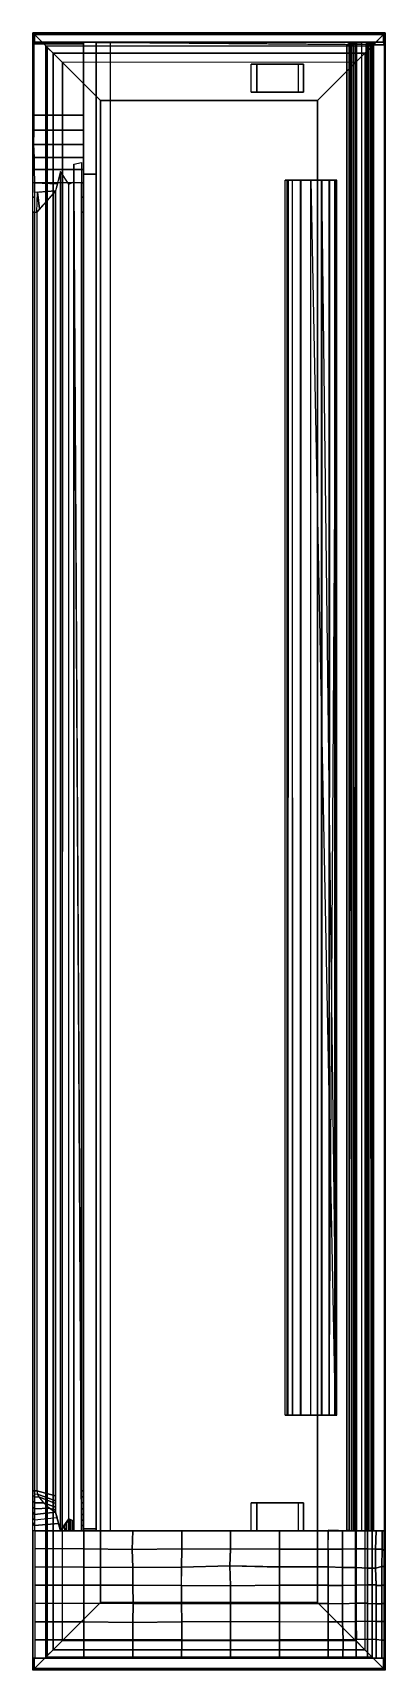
# Model space of a CAD drawing. Header units: millimetres. Extents: x -71 to 17, y -206 to 206.
import ezdxf

# ---------------------------------------------------------------- set-up
doc = ezdxf.new("R2010")
doc.units = ezdxf.units.MM
doc.layers.add('3D', color=1, linetype='Continuous')

msp = doc.modelspace()

# ---------------------------------------------------------------- linework, layer by layer
at = {"layer": '3D'}
for p, q in [((-71.33, 167.95, 36.5), (-71.33, 171.2, 36.5)), ((-70.93, 171.2, 59.26), (-70.9, 167.95, 61.08)), ((-70.9, 167.88, 61.11), (-71.33, 167.95, 36.5))]:
    msp.add_line(p, q, dxfattribs=at)
for points in [[(-71.33, -205.53, 36.5), (-71.33, 205.53, 36.5), (-68.06, 202.26, 17.95), (-68.06, -202.26, 17.95)], [(-68.06, 202.26, 17.95), (13.9, 202.26, 17.95), (17.17, 205.53, 36.5), (-71.33, 205.53, 36.5)], [(-71.33, 205.53, 36.51), (17.17, 205.53, 36.51), (16.74, 205.1, 61.31), (-70.9, 205.1, 61.31)], [(-71.04, 184.84, 53.21), (-71.33, 186.33, 36.5), (-71.33, 205.53, 36.51), (-71.04, 205.24, 53.25)], [(-70.9, 205.1, 61.31), (-70.9, 203.2, 61.31), (-71.04, 202.78, 53.21), (-71.04, 205.24, 53.25)], [(-71.04, 202.78, 53.21), (-70.9, 203.2, 61.31), (-58.6, 203.2, 61.31), (-58.6, 202.78, 53.21)], [(-71.04, 202.78, 53.21), (-58.6, 202.78, 53.21), (-58.6, 184.84, 53.21), (-71.04, 184.84, 53.21)], [(-70.89, 203.2, 61.31), (-70.89, 205.1, 61.34), (16.74, 205.1, 61.31), (16.74, 203.2, 61.31)], [(-68.06, 202.26, 17.95), (-67.74, 201.83, 16.14), (-67.74, -201.83, 16.14), (-68.06, -202.26, 17.95)], [(13.9, 202.26, 17.95), (12.07, 200.43, 12.96), (-66.22, 200.43, 12.96), (-68.06, 202.26, 17.95)], [(-67.74, 201.83, 16.14), (-66.22, 200.43, 12.96), (-66.22, -200.43, 12.96), (-67.74, -201.83, 16.14)], [(-58.6, 202.78, 53.21), (-58.6, 203.2, 61.31), (-58.6, 184.47, 61.31), (-58.6, 184.84, 53.21)], [(-55.37, 170, 61.31), (-58.6, 170, 61.31), (-58.6, 203.2, 61.31), (-55.37, 203.2, 61.31)], [(-58.6, -170, 63.31), (-58.6, -170, 61.31), (-58.6, 203.2, 61.31), (-58.6, 203.16, 60.46)], [(-58.6, -170.5, 59.72), (-58.6, -170.5, 61.31), (-58.6, 203.2, 61.31), (-58.6, 202.78, 53.21)], [(-55.37, 203.09, 59.31), (-55.37, 203.2, 61.31), (-55.37, -170.5, 61.31), (-55.37, -170.5, 59.31)], [(-55.37, 203.09, 59.31), (-55.37, 203.2, 61.31), (-51.88, 203.2, 61.31), (-51.88, 203.09, 59.31)], [(-51.88, -170.5, 59.31), (-55.37, -170.5, 59.31), (-55.37, 203.09, 59.31), (-51.88, 203.09, 59.31)], [(-51.88, 203.09, 59.31), (-51.88, 203.2, 61.31), (16.74, 203.2, 61.31), (16.97, 202.48, 48)], [(7.55, 202.51, 48.18), (-51.88, 203.09, 59.31), (-51.88, -170.5, 59.31), (7.55, -170.5, 48.18)], [(-51.88, 203.09, 59.31), (7.66, 202.58, 49.53), (7.55, 202.51, 48.18), (-51.88, 203.09, 59.31)], [(8.18, -170.5, 54.72), (7.55, -170.5, 48.18), (7.55, 202.51, 48.18), (8.12, 202.88, 55.3)], [(9.2, 202.53, 48.61), (7.55, 202.51, 48.18), (7.55, -170.5, 48.18), (9.2, -170.5, 48.61)], [(8.7, -170.5, 57.09), (8.12, -170.5, 55.3), (8.12, 202.88, 55.3), (8.72, 202.98, 57.12)], [(8.12, 202.88, 55.3), (8.61, 202.8, 53.64), (8.12, -170.5, 55.3), (8.12, 202.88, 55.3)], [(8.12, -170.5, 55.3), (8.18, -170.5, 54.72), (8.31, 202.85, 54.66), (8.12, 202.88, 55.3)], [(8.61, 202.8, 53.64), (9.92, 202.74, 52.52), (9.92, -170.5, 52.52), (8.18, -170.5, 54.72)], [(9.67, 203.02, 57.95), (8.72, 202.98, 57.12), (8.7, -170.5, 57.09), (9.64, -170.5, 57.94)], [(9.92, 202.61, 50.15), (9.2, 202.53, 48.61), (9.2, -170.5, 48.61), (9.92, -170.5, 50.15)], [(11.17, -170.5, 58.35), (9.64, -170.5, 57.94), (9.67, 203.02, 57.95), (11.17, 203.01, 58.35)], [(9.92, -170.5, 52.52), (9.92, -170.5, 50.15), (9.92, 202.61, 50.15), (9.92, 202.74, 52.52)], [(12.67, 203.02, 57.95), (11.17, 203.04, 58.35), (11.17, -170.5, 58.35), (12.71, -170.5, 57.93)], [(13.58, 201.83, 16.14), (12.07, 200.43, 12.96), (12.07, -200.43, 12.96), (13.9, -202.26, 17.95)], [(12.9, -170.5, 52.79), (12.42, -170.5, 52.52), (12.42, 202.74, 52.52), (12.9, 202.74, 52.79)], [(12.42, 202.74, 52.52), (12.42, 202.5, 48), (12.42, -170.5, 48), (12.42, -170.5, 52.52)], [(16.97, 202.48, 48), (12.42, 202.48, 48), (12.54, 202.52, 48.73), (16.97, 202.48, 48)], [(16.97, 202.48, 48), (12.42, 202.48, 48), (12.42, -170.5, 48), (16.97, -170.5, 48)], [(13.8, -170.5, 56.85), (12.71, -170.5, 57.93), (12.67, 203.02, 57.95), (13.6, 203.03, 57.15)], [(13.35, 202.77, 53.17), (12.9, 202.74, 52.79), (12.9, -170.5, 52.79), (13.35, -170.5, 53.16)], [(13.73, -170.5, 53.64), (13.35, -170.5, 53.16), (13.35, 202.77, 53.17), (13.73, 202.77, 53.64)], [(17.17, -205.53, 36.5), (17.17, 205.53, 36.5), (13.58, 201.83, 16.14), (13.9, -202.26, 17.95)], [(13.6, 202.98, 57.15), (14.22, 202.98, 55.3), (14.22, -170.5, 55.3), (13.8, -170.5, 56.85)], [(13.99, 202.82, 54.15), (13.73, 202.8, 53.64), (13.73, -170.5, 53.64), (14.01, -170.5, 54.18)], [(14.16, -170.5, 54.69), (14.01, -170.5, 54.18), (13.99, 202.82, 54.15), (14.16, 202.85, 54.69)], [(14.22, 202.98, 55.3), (14.16, 202.85, 54.69), (14.16, -170.5, 54.69), (14.22, -170.5, 55.3)], [(17.17, 201.85, 36.5), (16.74, 203.2, 61.31), (16.74, 205.1, 61.31), (17.17, 205.53, 36.51)], [(16.97, -170.5, 48), (16.97, 202.5, 48), (17.17, 201.85, 36.5), (17.17, -170.5, 36.5)], [(-66.22, 200.43, 12.96), (-63.91, 198.11, 9.95), (-63.91, -198.11, 9.95), (-66.22, -200.43, 12.96)], [(12.07, 200.43, 12.96), (9.74, 198.1, 9.95), (-63.91, 198.11, 9.95), (-66.22, 200.43, 12.96)], [(0.17, 188.5, 1.5), (9.74, 198.1, 9.95), (-63.91, 198.11, 9.95), (-54.33, 188.5, 1.5)], [(-54.33, 188.5, 1.5), (-63.9, 198.1, 9.95), (-63.91, -198.11, 9.95), (-54.33, -188.5, 1.5)], [(-16.49, 197.62, 52.68), (-15.11, 197.62, 60.05), (-15.11, 190.62, 60.05), (-16.49, 190.62, 52.68)], [(-3.32, 197.62, 57.85), (-15.11, 197.62, 60.05), (-16.49, 197.62, 52.68), (-4.7, 197.62, 50.47)], [(-15.11, 190.62, 60.05), (-15.11, 197.62, 60.05), (-3.32, 197.62, 57.85), (-3.32, 190.62, 57.85)], [(-4.7, 190.62, 50.47), (-3.32, 190.62, 57.85), (-3.32, 197.62, 57.85), (-4.7, 197.62, 50.47)], [(9.74, 198.1, 9.95), (0.17, 188.5, 1.5), (0.17, -188.5, 1.5), (9.74, -198.1, 9.95)], [(12.07, -200.43, 12.96), (9.75, -198.11, 9.95), (9.75, 198.11, 9.95), (12.07, 200.43, 12.96)], [(-16.49, 190.62, 52.68), (-15.11, 190.62, 60.05), (-3.32, 190.62, 57.85), (-4.7, 190.62, 50.47)], [(-71.04, 184.84, 53.21), (-71.03, 181.09, 53.73), (-71.33, 181.28, 36.5), (-71.33, 186.33, 36.5)], [(0.17, 188.5, 1.5), (-54.33, 188.5, 1.5), (-54.33, -188.5, 1.5), (0.17, -188.5, 1.5)], [(-71.03, 181.09, 53.73), (-71.11, 177.51, 54.98), (-71.33, 177.51, 36.5), (-71.33, 181.28, 36.5)], [(-71.03, 181.09, 53.73), (-71.11, 181.29, 53.68), (-71.11, 181.29, 53.68)], [(-71.03, 181.09, 53.73), (-58.6, 181.07, 53.74), (-58.6, 177.49, 54.99), (-71.11, 177.51, 54.98)], [(-71.04, 184.84, 53.21), (-58.6, 184.84, 53.21), (-58.6, 181.07, 53.74), (-71.03, 181.09, 53.73)], [(-71.11, 177.51, 54.98), (-70.97, 174.21, 56.91), (-71.33, 174.21, 36.5), (-71.33, 177.51, 36.5)], [(-71.11, 177.51, 54.98), (-58.6, 177.49, 54.99), (-58.6, 174.2, 56.92), (-70.97, 174.21, 56.91)], [(-70.97, 174.21, 56.91), (-70.93, 171.2, 59.26), (-71.33, 171.2, 36.5), (-71.33, 174.21, 36.5)], [(-58.6, 174.2, 56.92), (-58.6, 171.2, 59.26), (-70.93, 171.2, 59.26), (-70.97, 174.21, 56.91)], [(-61.01, 172.52, 58.27), (-59.05, 172.95, 57.9), (-59.05, -170.5, 57.9), (-61.01, -170.5, 58.27)], [(-71.33, 171.2, 36.5), (-70.93, 171.2, 59.26), (-70.9, 167.89, 61.11), (-71.33, 167.89, 36.5)], [(-70.93, 171.2, 59.26), (-58.6, 171.2, 59.26), (-58.6, 167.87, 61.11), (-70.9, 167.88, 61.11)], [(-64.33, 170.69, 59.6), (-65.61, 165.85, 61.87), (-65.61, -165.85, 61.87), (-64.33, -170.5, 59.6)], [(-62.31, 167.54, 61.26), (-64.33, 170.69, 59.6), (-64.33, -170.5, 59.6), (-62.31, -167.54, 61.26)], [(-61.01, 172.52, 58.27), (-61.01, 168.1, 61.01), (-59.05, -170.13, 59.94), (-59.05, -170.13, 57.9)], [(-61.01, 172.52, 58.27), (-61.01, 168.1, 61.01), (-61.01, -168.1, 61.01), (-61.01, -168.1, 58.27)], [(-55.37, -170, 63.31), (-58.6, -170, 63.31), (-58.6, 170, 63.31), (-55.37, 170, 63.31)], [(-55.37, 170, 61.31), (-55.37, 170, 63.31), (-58.6, 170, 63.31), (-58.6, 170, 61.31)], [(-58.6, 170, 61.31), (-58.6, 170, 63.31), (-58.6, -170, 63.31), (-58.6, -170, 61.31)], [(-55.37, -170, 61.31), (-55.37, -170, 63.31), (-55.37, 170, 63.31), (-55.37, 170, 61.31)], [(-55.37, 170, 61.31), (-55.37, 170, 63.31), (-55.37, -170, 63.31), (-55.37, -170, 61.31)], [(-70.9, 167.88, 61.11), (-70.88, 164.22, 62.3), (-71.33, 164.22, 36.5), (-71.33, 167.95, 36.51)], [(-65.15, 167.58, 61.06), (-65.61, 165.85, 61.87), (-70.88, 165.42, 62), (-70.9, 167.88, 61.11)], [(-70.34, 160.5, 62.76), (-70.15, 165.48, 61.98), (-70.88, 165.42, 62), (-70.88, 160.5, 62.76)], [(-65.61, 165.85, 61.87), (-70.34, 160.5, 62.76), (-70.34, -160.5, 62.76), (-65.61, -161.74, 61.87)], [(-70.15, 165.48, 61.98), (-69.62, 161.32, 62.62), (-70.34, 160.5, 62.76), (-70.15, 165.48, 61.98)], [(-70.15, 165.48, 61.98), (-67.72, 165.68, 61.92), (-67.72, 163.46, 62.27), (-69.62, 161.32, 62.62)], [(-65.62, 165.85, 61.87), (-67.72, 163.46, 62.27), (-67.72, 165.68, 61.92), (-65.61, 165.85, 61.87)], [(-61.01, -168.1, 61.01), (-62.31, -167.54, 61.26), (-62.31, 167.54, 61.26), (-61.01, 168.1, 61.01)], [(-59.06, 167.87, 61.11), (-58.6, 167.87, 61.11), (-58.6, 164.29, 62.29), (-59.05, 164.29, 62.29)], [(-59.05, 160.5, 62.76), (-59.05, 166.26, 57.9), (-59.05, -160.45, 57.9), (-59.05, -160.5, 62.76)], [(-7.57, -141.5, 58.77), (-7.99, -141.5, 56.49), (-7.99, 168.5, 56.49), (-7.56, 168.5, 58.81)], [(-7.99, 168.5, 56.49), (-7.24, 168.5, 53.47), (-7.29, -141.5, 53.55), (-7.99, -141.5, 56.49)], [(-7.24, 168.5, 53.47), (-7.99, 168.5, 56.49), (-7.56, 168.5, 58.81), (-6.08, 168.5, 61.08)], [(-6.08, 168.5, 61.08), (-7.56, 168.5, 58.81), (-7.57, -141.5, 58.77), (-6.07, -141.5, 61.09)], [(-7.29, -141.5, 53.55), (-6.1, -141.5, 51.91), (-6.1, 168.5, 51.91), (-7.24, 168.5, 53.47)], [(-4.2, 168.54, 62.39), (-6.08, 168.5, 61.08), (-7.24, 168.5, 53.47), (-6.1, 168.5, 51.91)], [(-6.1, 168.5, 51.91), (-4.06, 168.5, 50.52), (-4.06, -141.5, 50.52), (-6.1, -141.5, 51.91)], [(-1.49, 168.5, 62.99), (-4.2, 168.5, 62.39), (-6.1, 168.5, 51.91), (-4.06, 168.5, 50.52)], [(-4.21, -141.5, 62.39), (-6.07, -141.5, 61.09), (-6.08, 168.5, 61.08), (-4.2, 168.5, 62.39)], [(-1.49, 168.5, 62.99), (-4.2, 168.5, 62.39), (-4.21, -141.5, 62.39), (-1.49, -141.5, 62.99)], [(-4.06, -141.5, 50.52), (-1.49, -141.5, 49.99), (-1.49, 168.5, 49.99), (-4.06, 168.5, 50.52)], [(1.19, 168.5, 62.41), (-1.49, 168.5, 49.99), (-4.06, 168.5, 50.52), (-1.49, 168.5, 62.99)], [(1.19, -141.5, 62.41), (-1.49, -141.5, 62.99), (-1.49, 168.5, 62.99), (1.19, 168.5, 62.41)], [(-1.49, 168.5, 49.99), (1.26, 168.5, 50.59), (1.26, -141.5, 50.59), (-1.49, -141.5, 49.99)], [(4.56, -141.5, 58.87), (5.01, -141.5, 56.49), (1.26, 168.5, 50.59), (-1.49, 168.5, 49.99)], [(-1.49, 168.5, 49.99), (1.19, 168.5, 62.41), (3.14, 168.5, 61.05), (1.26, 168.5, 50.59)], [(3.11, -141.5, 61.08), (1.19, -141.5, 62.41), (1.19, 168.5, 62.41), (3.14, 168.5, 61.05)], [(3.11, -141.5, 61.08), (1.19, -141.5, 62.41), (1.19, 168.5, 62.41), (3.14, 168.5, 61.05)], [(1.26, -141.5, 50.59), (3.11, -141.5, 51.89), (3.11, 168.5, 51.89), (1.26, 168.5, 50.59)], [(4.57, 168.5, 58.86), (3.14, 168.5, 61.05), (1.26, 168.5, 50.59), (3.11, 168.5, 51.89)], [(4.45, 168.5, 53.85), (5.01, 168.54, 56.49), (4.57, 168.5, 58.86), (3.11, 168.5, 51.89)], [(3.11, 168.5, 51.89), (4.45, 168.5, 53.85), (4.45, -141.5, 53.85), (3.11, -141.5, 51.89)], [(5.01, 168.5, 56.49), (4.57, 168.5, 58.86), (4.56, -141.5, 58.87), (3.11, -141.5, 61.08)], [(4.57, 168.5, 58.86), (3.14, 168.5, 61.05), (3.11, -141.5, 61.08), (4.56, -141.5, 58.87)], [(4.45, -141.5, 53.85), (5.01, -141.5, 56.49), (5.01, 168.5, 56.49), (4.45, 168.5, 53.85)], [(-70.88, 164.22, 62.3), (-70.88, 160.5, 62.76), (-71.33, 160.5, 36.5), (-71.33, 164.22, 36.5)], [(-71.33, 160.5, 36.5), (-70.87, 160.5, 62.76), (-70.87, -160.5, 62.76), (-71.33, -160.5, 36.5)], [(-70.87, 160.5, 62.76), (-70.34, 160.5, 62.76), (-70.34, -160.5, 62.76), (-70.87, -160.5, 62.76)], [(-59.05, 164.29, 62.29), (-58.6, 164.29, 62.29), (-58.6, 160.5, 62.76), (-59.05, 160.5, 62.76)], [(-59.05, 160.5, 62.76), (-58.6, 160.5, 62.76), (-58.6, -160.5, 62.76), (-59.05, -160.5, 62.76)], [(-7.29, -141.5, 53.55), (-7.99, -141.5, 56.49), (-7.57, -141.5, 58.77), (-6.1, -141.5, 51.91)], [(-6.1, -141.5, 51.91), (-7.57, -141.5, 58.77), (-6.07, -141.5, 61.09), (-4.06, -141.5, 50.52)], [(-6.07, -141.5, 61.09), (-4.21, -141.5, 62.39), (-1.47, -141.5, 49.99), (-4.06, -141.5, 50.52)], [(-4.21, -141.5, 62.39), (-1.49, -141.5, 62.99), (1.26, -141.5, 50.59), (-1.49, -141.5, 49.99)], [(1.26, -141.5, 50.59), (-1.49, -141.5, 62.99), (1.19, -141.5, 62.41), (3.11, -141.5, 51.89)], [(1.19, -141.5, 62.41), (3.11, -141.5, 61.08), (4.45, -141.53, 53.85), (3.11, -141.53, 51.89)], [(4.45, -141.5, 53.85), (5.01, -141.5, 56.49), (3.11, -141.5, 61.08), (4.45, -141.5, 53.85)], [(5.01, -141.5, 56.49), (3.11, -141.5, 61.08), (4.56, -141.5, 58.87), (5.01, -141.5, 56.49)], [(3.11, -141.5, 61.08), (3.89, -141.5, 60.14), (3.97, -141.5, 59.78), (3.11, -141.5, 61.08)], [(3.89, -141.5, 60.14), (4.56, -141.5, 58.87), (3.97, -141.5, 59.78), (3.89, -141.5, 60.14)], [(4.56, -141.5, 58.87), (4.64, -141.5, 58.46), (4.79, -141.5, 58.18), (4.56, -141.5, 58.87)], [(4.95, -141.5, 57.39), (4.79, -141.5, 58.18), (4.64, -141.5, 58.46), (4.79, -141.5, 57.68)], [(5.01, -141.5, 56.49), (4.95, -141.5, 57.39), (4.79, -141.5, 57.68), (5.01, -141.5, 56.49)], [(-70.87, -160.5, 62.76), (-70.87, -162.02, 62.66), (-71.33, -161.58, 36.5), (-71.33, -160.5, 36.5)], [(-70.87, -162.02, 62.66), (-70.88, -163.54, 62.44), (-71.33, -163.08, 36.5), (-71.33, -161.58, 36.5)], [(-70.88, -163.54, 62.44), (-70.88, -165.05, 62.07), (-71.33, -164.62, 36.5), (-71.33, -163.08, 36.5)], [(-70.87, -162.02, 62.66), (-69.83, -162.01, 62.66), (-68.67, -163.52, 62.45), (-70.88, -163.54, 62.44)], [(-70.88, -163.54, 62.44), (-68.67, -163.52, 62.45), (-67.16, -164.82, 62.16), (-70.88, -165.05, 62.07)], [(-70.87, -160.5, 62.76), (-70.34, -160.5, 62.76), (-70.12, -161.37, 62.72), (-70.87, -161.39, 62.7)], [(-70.87, -161.39, 62.7), (-70.87, -162.02, 62.66), (-69.83, -162.01, 62.66), (-70.12, -161.37, 62.72)], [(-70.12, -161.37, 62.72), (-65.61, -162.99, 61.87), (-65.61, -161.74, 61.87), (-70.34, -160.5, 62.76)], [(-70.12, -161.37, 62.72), (-69.83, -162.01, 62.66), (-65.61, -163.68, 61.87), (-65.61, -162.99, 61.87)], [(-69.83, -162.01, 62.66), (-68.67, -163.52, 62.45), (-65.61, -164.62, 61.87), (-65.61, -163.68, 61.87)], [(-68.67, -163.52, 62.45), (-67.16, -164.82, 62.16), (-65.61, -165.26, 61.87), (-65.61, -164.62, 61.87)], [(-59.05, -162.01, 62.66), (-59.05, -163.51, 62.45), (-59.09, -163.53, 57.91), (-59.05, -162.01, 57.9)], [(-59.05, -163.51, 62.45), (-59.05, -164.98, 62.12), (-59.05, -164.98, 57.9), (-59.09, -163.53, 57.91)], [(-59.08, -160.5, 62.76), (-59.05, -162.01, 62.66), (-59.05, -162.01, 57.9), (-59.05, -160.45, 57.9)], [(-59.05, -160.5, 62.76), (-58.6, -160.5, 62.76), (-58.6, -162.01, 62.66), (-59.05, -162.01, 62.66)], [(-59.05, -162.01, 62.66), (-58.6, -162.01, 62.66), (-58.6, -163.51, 62.45), (-59.05, -163.51, 62.45)], [(-59.05, -163.51, 62.45), (-58.6, -163.51, 62.45), (-58.6, -164.98, 62.12), (-59.05, -164.98, 62.12)], [(-16.49, -163.5, 52.68), (-15.11, -163.5, 60.05), (-15.11, -170.5, 60.05), (-16.49, -170.5, 52.68)], [(-4.7, -163.5, 50.47), (-3.32, -163.5, 57.85), (-15.11, -163.5, 60.05), (-16.49, -163.5, 52.68)], [(-3.32, -163.5, 57.85), (-3.32, -170.5, 57.85), (-15.11, -170.5, 60.05), (-15.11, -163.5, 60.05)], [(-4.7, -170.5, 50.47), (-3.32, -170.5, 57.85), (-3.32, -163.5, 57.85), (-4.7, -163.5, 50.47)], [(-70.88, -165.05, 62.07), (-70.89, -166.41, 61.69), (-71.33, -165.91, 36.5), (-71.33, -164.62, 36.5)], [(-70.89, -166.41, 61.69), (-70.9, -167.85, 61.13), (-71.33, -167.44, 36.5), (-71.33, -165.91, 36.5)], [(-70.9, -167.85, 61.13), (-70.91, -169.18, 60.48), (-71.33, -168.51, 36.5), (-71.33, -167.44, 36.52)], [(-70.91, -169.18, 60.48), (-70.92, -170.5, 59.72), (-71.33, -170.5, 36.5), (-71.33, -168.51, 36.5)], [(-70.9, -167.85, 61.13), (-70.91, -169.18, 60.48), (-64.87, -168.68, 60.56), (-65.23, -167.31, 61.19)], [(-70.89, -166.41, 61.69), (-65.61, -165.85, 61.87), (-65.23, -167.31, 61.19), (-70.9, -167.85, 61.13)], [(-70.88, -165.05, 62.07), (-67.16, -164.82, 62.16), (-65.61, -165.85, 61.87), (-70.89, -166.41, 61.69)], [(-67.16, -164.82, 62.16), (-65.61, -165.26, 61.87), (-65.61, -165.85, 61.87), (-67.16, -164.82, 62.16)], [(-64.33, -170.5, 59.6), (-64.4, -170.5, 59.72), (-65.61, -165.85, 61.87), (-64.33, -170.49, 59.61)], [(-62.31, -167.54, 61.26), (-64.18, -170.5, 59.72), (-64.33, -170.49, 59.61), (-62.31, -167.54, 61.26)], [(-62.83, -170.5, 59.72), (-62.82, -168.49, 60.83), (-63.32, -169.01, 60.43), (-63.28, -170.5, 59.72)], [(-62.83, -170.5, 59.72), (-62.82, -168.49, 60.83), (-62.38, -167.68, 61.2), (-62.38, -170.5, 59.72)], [(-62.38, -167.68, 61.2), (-62.31, -167.54, 61.26), (-61.91, -167.72, 61.18), (-62.38, -167.68, 61.2)], [(-62.38, -170.5, 59.72), (-62.38, -167.68, 61.2), (-61.91, -167.72, 61.18), (-61.91, -170.5, 59.72)], [(-61.91, -170.5, 59.72), (-61.91, -167.72, 61.18), (-61.46, -167.91, 61.1), (-61.46, -170.5, 59.72)], [(-61.46, -170.5, 59.72), (-61.46, -167.91, 61.1), (-61.01, -168.1, 61.01), (-61.01, -170.5, 59.72)], [(-61.01, -170.5, 58.27), (-61.01, -170.5, 59.72), (-61.01, -168.1, 61.01), (-61.01, -168.1, 58.27)], [(-59.05, -164.98, 62.12), (-59.05, -166.42, 61.68), (-59.07, -166.45, 57.9), (-59.05, -164.98, 57.9)], [(-59.05, -166.42, 61.68), (-59.05, -167.83, 61.13), (-59.05, -167.83, 57.9), (-59.07, -166.45, 57.9)], [(-59.05, -164.98, 62.12), (-58.6, -164.98, 62.12), (-58.6, -166.42, 61.68), (-59.05, -166.42, 61.68)], [(-59.05, -166.42, 61.68), (-58.6, -166.42, 61.68), (-58.6, -167.83, 61.13), (-59.05, -167.83, 61.13)], [(-59.05, -167.83, 61.13), (-58.6, -167.83, 61.13), (-58.6, -169.19, 60.48), (-59.05, -169.19, 60.48)], [(-59.05, -167.83, 57.9), (-59.05, -167.83, 61.13), (-59.05, -169.19, 60.48), (-59.05, -169.19, 57.9)], [(-70.75, -170.5, 69.81), (-71.33, -170.5, 36.5), (-71.33, -202.5, 36.5), (-70.75, -202.5, 69.81)], [(-51.88, -170.5, 59.31), (-52.35, -170.5, 69.79), (-70.75, -170.5, 69.81), (-70.92, -170.5, 59.72)], [(-70.91, -169.18, 60.48), (-70.91, -170.5, 59.72), (-64.4, -170.5, 59.72), (-64.87, -168.68, 60.56)], [(-58.49, -170.5, 69.85), (-58.47, -175.05, 69.85), (-70.75, -174.96, 69.81), (-70.75, -170.5, 69.81)], [(-64.18, -170.5, 59.72), (-63.28, -170.5, 59.72), (-63.32, -169.02, 60.43), (-64.18, -170.5, 59.72)], [(-59.05, -169.19, 60.48), (-58.6, -169.19, 60.48), (-58.6, -170.5, 59.72), (-59.05, -170.5, 59.72)], [(-59.05, -169.19, 57.9), (-59.05, -169.19, 60.48), (-59.05, -170.13, 59.94), (-59.05, -170.13, 57.9)], [(-59.05, -170.13, 57.9), (-59.05, -170.13, 59.94), (-59.05, -170.5, 59.72), (-59.05, -170.5, 57.9)], [(-55.37, -170.5, 61.31), (-58.6, -170.5, 61.31), (-58.6, -170, 61.31), (-55.37, -170, 61.31)], [(-46.22, -170.5, 69.74), (-46.33, -175.2, 69.68), (-58.47, -175.05, 69.85), (-58.49, -170.5, 69.85)], [(-51.88, -170.5, 59.31), (-52.35, -170.5, 69.79), (2.85, -170.5, 67.79), (4.39, -170.5, 48.77)], [(-33.93, -170.5, 69.48), (-33.93, -175.02, 69.5), (-46.33, -175.2, 69.68), (-46.22, -170.5, 69.74)], [(-21.67, -170.51, 69.04), (-21.67, -175.11, 69.04), (-33.93, -175.02, 69.5), (-33.94, -170.5, 69.48)], [(-9.41, -170.5, 68.5), (-9.41, -175.1, 68.5), (-21.67, -175.1, 69.04), (-21.68, -170.5, 69.07)], [(2.85, -170.5, 67.79), (-9.41, -170.5, 68.5), (-9.42, -170.5, 68.24), (2.85, -170.38, 67.79)], [(2.85, -170.5, 67.79), (2.77, -175.1, 67.81), (-9.41, -175.1, 68.5), (-9.41, -170.5, 68.5)], [(8.7, -170.5, 57.09), (8.12, -170.51, 55.3), (2.85, -170.38, 67.79), (6.47, -170.5, 67.11)], [(4.39, -170.5, 48.77), (2.85, -170.5, 67.79), (7.5, -170.49, 56.77), (4.39, -170.5, 48.77)], [(6.47, -170.5, 67.11), (6.45, -175.16, 67.05), (2.85, -175.1, 67.79), (2.85, -170.5, 67.79)], [(7.55, -170.5, 48.18), (8.18, -170.48, 54.72), (7.5, -170.49, 56.77), (4.39, -170.5, 48.77)], [(9.84, -170.5, 65.54), (9.84, -175.04, 65.54), (6.45, -175.16, 67.05), (6.47, -170.5, 67.11)], [(9.64, -170.5, 57.94), (9.84, -170.5, 65.54), (6.47, -170.5, 67.11), (8.7, -170.5, 57.09)], [(9.92, -170.5, 52.52), (8.18, -170.49, 54.72), (7.55, -170.49, 48.18), (9.2, -170.49, 48.61)], [(9.2, -170.5, 48.61), (9.92, -170.5, 50.15), (9.92, -170.5, 52.52), (9.2, -170.5, 48.61)], [(11.17, -170.5, 58.35), (12.73, -170.5, 63.19), (9.84, -170.5, 65.54), (9.64, -170.5, 57.94)], [(12.73, -175.09, 63.19), (9.84, -175.04, 65.54), (9.84, -170.5, 65.54), (12.74, -170.5, 63.18)], [(12.71, -170.5, 57.93), (14.91, -170.52, 60.25), (12.74, -170.5, 63.18), (11.17, -170.5, 58.35)], [(12.42, -170.5, 48), (12.42, -170.5, 52.52), (16.88, -170.5, 53.09), (16.97, -170.5, 48)], [(12.42, -170.5, 52.52), (16.6, -170.5, 54.9), (16.88, -170.5, 53.09), (12.42, -170.5, 52.52)], [(13.8, -170.5, 56.85), (15.86, -170.5, 57.95), (14.91, -170.52, 60.25), (12.66, -170.5, 57.98)], [(14.72, -175.17, 60.14), (12.73, -175.09, 63.19), (12.73, -170.5, 63.19), (14.92, -170.5, 60.25)], [(13.35, -170.5, 53.16), (16.6, -170.5, 54.9), (12.93, -170.5, 52.81)], [(13.35, -170.5, 53.16), (13.73, -170.5, 53.64), (16.6, -170.5, 54.9), (13.35, -170.5, 53.16)], [(13.73, -170.5, 53.64), (14.01, -170.5, 54.18), (16.51, -170.5, 55.57), (16.6, -170.5, 54.9)], [(14.22, -170.5, 55.3), (16.37, -170.5, 56.73), (15.86, -170.5, 57.95), (13.8, -170.5, 56.85)], [(14.01, -170.5, 54.18), (14.16, -170.5, 54.69), (16.43, -170.5, 56.26), (16.51, -170.5, 55.57)], [(14.16, -170.5, 54.69), (16.43, -170.5, 56.26), (16.37, -170.5, 56.73), (14.22, -170.5, 55.3)], [(16.36, -175.12, 56.73), (14.72, -175.17, 60.14), (14.92, -170.5, 60.25), (16.37, -170.5, 56.73)], [(16.88, -175.53, 53.09), (16.36, -175.12, 56.73), (16.37, -170.5, 56.73), (16.83, -170.5, 53.08)], [(17.17, -202.5, 36.5), (16.88, -202.5, 53.09), (16.88, -170.5, 53.09), (17.17, -170.5, 36.5)], [(-58.47, -175.05, 69.85), (-58.47, -179.63, 69.85), (-70.75, -179.56, 69.81), (-70.75, -174.96, 69.81)], [(-46.33, -175.2, 69.68), (-46.21, -179.75, 69.71), (-58.47, -179.63, 69.85), (-58.47, -175.05, 69.85)], [(-33.93, -175.02, 69.5), (-34.01, -179.66, 69.45), (-46.21, -179.75, 69.71), (-46.33, -175.2, 69.68)], [(-21.67, -175.1, 69.04), (-21.82, -179.32, 69.2), (-34.01, -179.66, 69.45), (-33.93, -175.02, 69.5)], [(-9.41, -175.1, 68.5), (-9.41, -179.61, 68.5), (-21.82, -179.32, 69.2), (-21.67, -175.09, 69.04)], [(2.85, -175.1, 67.79), (2.85, -179.61, 67.79), (-9.41, -179.61, 68.5), (-9.41, -175.1, 68.5)], [(6.45, -175.16, 67.05), (6.45, -179.75, 67.05), (2.85, -179.61, 67.79), (2.85, -175.1, 67.79)], [(9.84, -179.72, 65.54), (6.45, -179.75, 67.05), (6.45, -175.16, 67.05), (9.84, -175.04, 65.54)], [(12.73, -179.9, 63.19), (9.84, -179.72, 65.54), (9.84, -175.04, 65.54), (12.73, -175.04, 63.19)], [(14.71, -179.94, 60.14), (12.73, -179.9, 63.19), (12.73, -175.09, 63.19), (14.72, -175.17, 60.14)], [(16.35, -179.52, 56.78), (14.71, -179.94, 60.14), (14.72, -175.17, 60.14), (16.36, -175.12, 56.73)], [(16.88, -179.52, 53.09), (16.35, -179.52, 56.78), (16.36, -175.12, 56.73), (16.88, -175.53, 53.09)], [(-58.47, -179.63, 69.85), (-58.51, -184.19, 69.85), (-70.75, -184.15, 69.81), (-70.75, -179.56, 69.81)], [(-46.21, -179.75, 69.71), (-46.22, -184.19, 69.74), (-58.51, -184.19, 69.85), (-58.47, -179.63, 69.85)], [(-34.01, -179.66, 69.45), (-34.04, -184.23, 69.45), (-46.22, -184.19, 69.74), (-46.21, -179.75, 69.71)], [(-21.82, -179.32, 69.2), (-21.64, -184.31, 69.04), (-33.96, -184.23, 69.45), (-34.01, -179.66, 69.45)], [(-9.41, -179.64, 68.5), (-9.41, -184.21, 68.5), (-21.64, -184.31, 69.04), (-21.82, -179.32, 69.2)], [(2.85, -179.61, 67.79), (2.85, -184.21, 67.79), (-9.41, -184.21, 68.5), (-9.41, -179.64, 68.5)], [(6.45, -179.75, 67.05), (6.45, -184.25, 67.05), (2.85, -184.21, 67.79), (2.85, -179.61, 67.79)], [(9.84, -184.21, 65.54), (6.45, -184.25, 67.05), (6.45, -179.75, 67.05), (9.84, -179.72, 65.54)], [(12.73, -184.12, 63.19), (9.84, -184.21, 65.54), (9.84, -179.72, 65.54), (12.73, -179.9, 63.19)], [(14.91, -184.12, 60.25), (12.73, -184.12, 63.19), (12.73, -179.9, 63.19), (14.71, -179.94, 60.14)], [(16.35, -184.28, 56.78), (14.92, -184.28, 60.25), (14.71, -179.94, 60.14), (16.35, -179.52, 56.78)], [(16.88, -184.2, 53.09), (16.35, -184.2, 56.78), (16.35, -179.52, 56.78), (16.88, -179.52, 53.09)], [(-58.51, -184.19, 69.85), (-58.49, -188.68, 69.85), (-70.75, -188.75, 69.81), (-70.75, -184.15, 69.81)], [(-46.22, -184.19, 69.74), (-46.14, -188.78, 69.74), (-58.49, -188.68, 69.85), (-58.51, -184.19, 69.85)], [(-33.96, -184.23, 69.45), (-33.99, -188.84, 69.46), (-46.14, -188.78, 69.74), (-46.22, -184.19, 69.74)], [(-21.64, -184.31, 69.04), (-21.7, -188.81, 69.05), (-33.95, -188.84, 69.46), (-33.96, -184.23, 69.45)], [(-9.41, -184.21, 68.5), (-9.41, -188.85, 68.5), (-21.7, -188.81, 69.05), (-21.64, -184.31, 69.04)], [(2.85, -184.21, 67.79), (2.85, -188.77, 67.79), (-9.41, -188.81, 68.5), (-9.41, -184.21, 68.5)], [(6.45, -184.25, 67.05), (6.45, -188.83, 67.05), (2.85, -188.77, 67.79), (2.85, -184.25, 67.79)], [(9.84, -188.73, 65.54), (6.45, -188.83, 67.05), (6.45, -184.25, 67.05), (9.84, -184.21, 65.54)], [(12.73, -188.73, 63.19), (9.84, -188.73, 65.54), (9.84, -184.21, 65.54), (12.73, -184.12, 63.19)], [(14.92, -188.82, 60.25), (12.73, -188.77, 63.19), (12.73, -184.12, 63.19), (14.92, -184.12, 60.25)], [(16.35, -188.82, 56.78), (14.92, -188.82, 60.25), (14.92, -184.28, 60.25), (16.35, -184.28, 56.78)], [(16.88, -188.74, 53.09), (16.35, -188.74, 56.78), (16.35, -184.2, 56.78), (16.88, -184.2, 53.09)], [(-58.49, -188.68, 69.85), (-58.49, -193.34, 69.84), (-70.75, -193.34, 69.81), (-70.75, -188.75, 69.81)], [(-54.33, -188.5, 1.5), (-63.9, -198.1, 9.95), (9.74, -198.1, 9.95), (0.17, -188.5, 1.5)], [(-46.24, -193.51, 69.71), (-58.49, -193.34, 69.84), (-58.49, -188.68, 69.85), (-46.14, -188.78, 69.74)], [(-33.87, -193.37, 69.51), (-46.24, -193.51, 69.71), (-46.14, -188.78, 69.74), (-33.95, -188.84, 69.46)], [(-21.68, -193.33, 69.07), (-33.87, -193.37, 69.51), (-33.95, -188.84, 69.46), (-21.7, -188.81, 69.05)], [(-9.41, -193.36, 68.5), (-21.68, -193.33, 69.07), (-21.7, -188.81, 69.05), (-9.41, -188.81, 68.5)], [(2.85, -193.45, 67.79), (-9.41, -193.35, 68.5), (-9.41, -188.81, 68.5), (2.85, -188.77, 67.79)], [(6.45, -188.83, 67.05), (6.45, -193.37, 67.05), (2.85, -193.37, 67.79), (2.85, -188.77, 67.79)], [(9.84, -193.32, 65.54), (6.45, -193.37, 67.05), (6.45, -188.83, 67.05), (9.84, -188.73, 65.54)], [(12.73, -193.25, 63.19), (9.84, -193.32, 65.54), (9.84, -188.73, 65.54), (12.73, -188.73, 63.19)], [(14.92, -193.3, 60.25), (12.73, -193.25, 63.19), (12.73, -188.77, 63.19), (14.92, -188.82, 60.25)], [(16.35, -193.3, 56.78), (14.92, -193.3, 60.25), (14.92, -188.82, 60.25), (16.35, -188.82, 56.78)], [(16.88, -193.3, 53.09), (16.35, -193.3, 56.78), (16.35, -188.74, 56.78), (16.88, -188.74, 53.09)], [(-58.49, -193.34, 69.84), (-58.49, -197.87, 69.85), (-70.75, -197.93, 69.81), (-70.75, -193.34, 69.81)], [(-46.24, -193.51, 69.71), (-46.19, -197.87, 69.74), (-58.49, -197.87, 69.85), (-58.49, -193.34, 69.84)], [(-33.87, -193.37, 69.51), (-33.94, -197.93, 69.48), (-46.19, -197.87, 69.74), (-46.24, -193.51, 69.71)], [(-21.68, -193.33, 69.07), (-21.68, -197.94, 69.07), (-33.94, -197.93, 69.48), (-33.87, -193.37, 69.51)], [(-9.41, -193.36, 68.5), (-9.41, -197.96, 68.5), (-21.67, -197.96, 69.05), (-21.68, -193.33, 69.07)], [(2.85, -193.32, 67.79), (2.85, -197.92, 67.79), (-9.41, -197.92, 68.5), (-9.41, -193.35, 68.5)], [(6.45, -193.37, 67.05), (6.64, -197.9, 67.2), (2.85, -197.9, 67.79), (2.85, -193.39, 67.79)], [(9.93, -197.82, 65.5), (6.64, -197.9, 67.2), (6.45, -193.37, 67.05), (9.84, -193.32, 65.54)], [(12.73, -197.77, 63.19), (9.84, -197.82, 65.54), (9.84, -193.32, 65.54), (12.73, -193.25, 63.19)], [(14.92, -197.84, 60.25), (12.73, -197.77, 63.19), (12.73, -193.25, 63.19), (14.92, -193.25, 60.25)], [(16.35, -197.94, 56.78), (14.92, -197.84, 60.25), (14.92, -193.26, 60.25), (16.35, -193.3, 56.78)], [(16.88, -197.94, 53.09), (16.35, -197.94, 56.78), (16.35, -193.3, 56.78), (16.88, -193.3, 53.09)], [(-58.49, -197.87, 69.85), (-58.51, -202.5, 69.85), (-70.75, -202.5, 69.81), (-70.75, -197.93, 69.81)], [(-68.06, -202.26, 17.95), (-66.22, -200.43, 12.96), (12.07, -200.43, 12.96), (13.9, -202.26, 17.95)], [(-66.22, -200.43, 12.96), (-63.9, -198.1, 9.95), (9.75, -198.1, 9.95), (12.07, -200.43, 12.96)], [(-46.19, -197.87, 69.74), (-46.24, -202.5, 69.74), (-58.51, -202.5, 69.85), (-58.49, -197.87, 69.85)], [(-33.94, -197.93, 69.48), (-33.95, -202.5, 69.48), (-46.24, -202.5, 69.74), (-46.19, -197.87, 69.74)], [(-21.68, -197.9, 69.07), (-21.68, -202.5, 69.07), (-33.95, -202.5, 69.48), (-33.94, -197.93, 69.48)], [(-9.41, -197.9, 68.5), (-9.41, -202.5, 68.5), (-21.68, -202.5, 69.07), (-21.67, -197.96, 69.05)], [(2.85, -197.9, 67.79), (2.85, -202.5, 67.79), (-9.41, -202.5, 68.5), (-9.41, -197.92, 68.5)], [(6.64, -197.9, 67.2), (6.49, -202.5, 67.1), (2.85, -202.5, 67.79), (2.85, -197.9, 67.79)], [(9.84, -202.5, 65.54), (6.49, -202.5, 67.1), (6.64, -197.9, 67.2), (9.84, -197.82, 65.54)], [(12.73, -202.5, 63.19), (9.84, -202.5, 65.54), (9.84, -197.82, 65.54), (12.73, -197.77, 63.19)], [(14.92, -202.5, 60.25), (12.73, -202.5, 63.19), (12.73, -197.77, 63.19), (14.92, -197.84, 60.25)], [(16.35, -202.5, 56.78), (14.92, -202.5, 60.25), (14.92, -197.84, 60.25), (16.35, -197.94, 56.78)], [(16.88, -202.5, 53.09), (16.35, -202.5, 56.78), (16.35, -197.94, 56.78), (16.88, -197.94, 53.09)], [(-71.33, -205.53, 36.5), (-68.06, -202.26, 17.95), (13.9, -202.26, 17.95), (17.17, -205.53, 36.5)], [(-70.9, -202.5, 61.31), (-71.33, -202.5, 36.5), (-71.33, -205.53, 36.5), (-70.9, -205.1, 61.3)], [(17.17, -205.53, 36.51), (-71.33, -205.53, 36.51), (-70.9, -205.1, 61.31), (16.74, -205.1, 61.31)], [(-70.9, -202.5, 61.31), (-70.75, -202.5, 69.81), (2.85, -202.5, 67.79), (1.04, -202.5, 61.31)], [(-70.9, -205.1, 61.3), (-70.9, -202.5, 61.3), (16.74, -202.5, 61.31), (16.74, -205.1, 61.31)], [(-70.75, -202.5, 69.81), (2.85, -202.5, 67.79), (-32.55, -202.5, 68.76), (-33.44, -202.5, 69.46)], [(-32.55, -202.5, 68.76), (-33.43, -202.5, 69.46), (-11.88, -202.5, 68.62), (-11.89, -202.5, 68.2)], [(-11.89, -202.5, 68.2), (-11.88, -202.5, 68.62), (-4.43, -202.5, 68.23), (-4.43, -202.5, 67.99)], [(-4.43, -202.5, 67.99), (-4.42, -202.5, 68.21), (-0.74, -202.5, 68.02), (-0.74, -202.5, 67.89)], [(-0.74, -202.5, 67.89), (-0.73, -202.5, 68), (2.85, -202.5, 67.79), (-0.74, -202.5, 67.89)], [(2.85, -202.5, 67.79), (6.49, -202.5, 67.1), (4.24, -202.5, 61.31), (1.04, -202.5, 61.31)], [(4.24, -202.5, 61.31), (6.49, -202.5, 67.1), (9.84, -202.5, 65.54), (8.9, -202.5, 61.31)], [(8.9, -202.5, 61.31), (9.84, -202.5, 65.54), (12.73, -202.5, 63.19), (14.26, -202.5, 61.31)], [(15.93, -202.5, 57.8), (16.74, -202.5, 61.31), (14.13, -202.5, 61.31), (15.93, -202.5, 57.8)], [(16.88, -202.5, 53.09), (16.74, -202.5, 61.31), (15.93, -202.5, 57.8), (16.88, -202.5, 53.09)], [(16.74, -205.1, 61.31), (16.74, -202.5, 61.31), (17.17, -202.5, 36.5), (17.17, -205.53, 36.5)]]:
    msp.add_3dface(points, dxfattribs=at)

doc.saveas('drawing.dxf')
